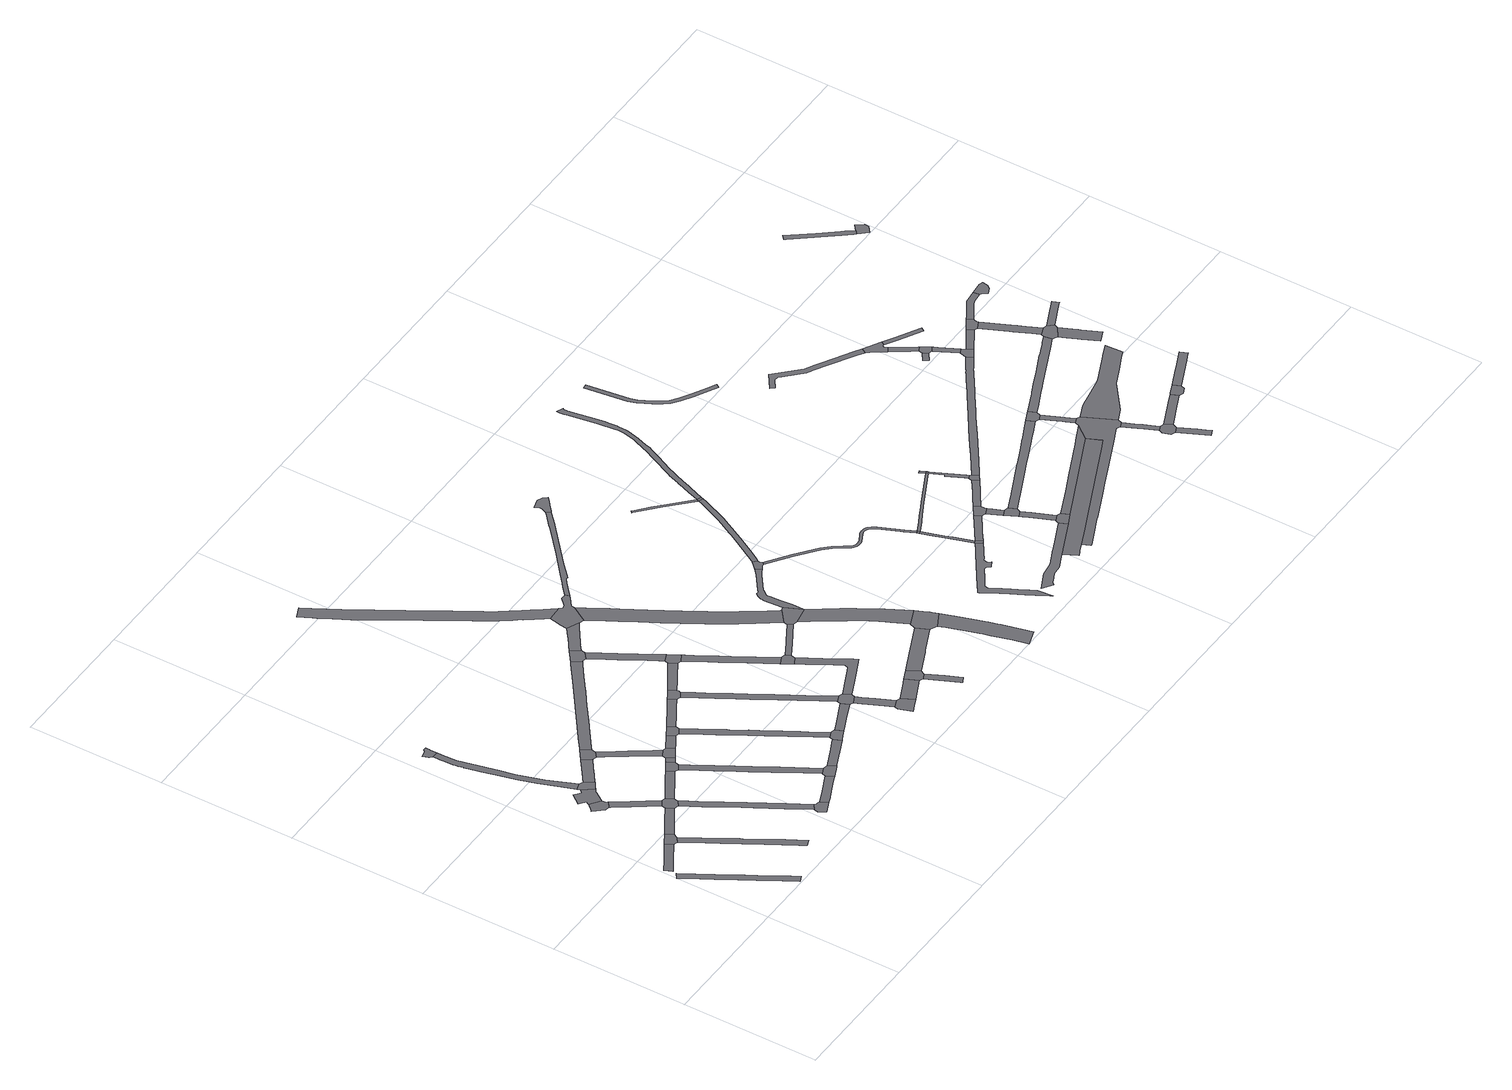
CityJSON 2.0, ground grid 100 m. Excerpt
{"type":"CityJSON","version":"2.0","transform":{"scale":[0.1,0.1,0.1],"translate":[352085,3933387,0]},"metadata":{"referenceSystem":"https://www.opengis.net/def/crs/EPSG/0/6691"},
"CityObjects":{
"road1":{"type":"Road","attributes":{"RoadStructureAttribute.sectionType":"1"},"geometry":[{"type":"MultiSurface","lod":"1","boundaries":[[[0,1,2,3,4,5,6,7,8,9,10,11,12,13,14,15,16,17,18]]]}]},
"road2":{"type":"Road","attributes":{"RoadStructureAttribute.sectionType":"1"},"geometry":[{"type":"MultiSurface","lod":"1","boundaries":[[[19,20,21,22,23,24,25,26,27,28,29]]]}]},
"road3":{"type":"Road","geometry":[{"type":"MultiSurface","lod":"1","boundaries":[[[30,31,24,23,32,33,34]]]}]},
"road4":{"type":"Road","attributes":{"RoadStructureAttribute.sectionType":"1"},"geometry":[{"type":"MultiSurface","lod":"1","boundaries":[[[35,36,37,38,39,40,41,42,33,32,43,44,45,46,47,48,49,50]]]}]},
"road5":{"type":"Road","attributes":{"RoadStructureAttribute.sectionType":"1"},"geometry":[{"type":"MultiSurface","lod":"1","boundaries":[[[51,52,53,54,30,34]]]}]},
"road6":{"type":"Road","geometry":[{"type":"MultiSurface","lod":"1","boundaries":[[[55,56,57,58,59,60,61,62,63,64]]]}]},
"road7":{"type":"Road","attributes":{"RoadStructureAttribute.sectionType":"1"},"geometry":[{"type":"MultiSurface","lod":"1","boundaries":[[[65,66,67,68,69,57,56,70,71,72,73]]]}]},
"road8":{"type":"Road","attributes":{"RoadStructureAttribute.sectionType":"1"},"geometry":[{"type":"MultiSurface","lod":"1","boundaries":[[[63,74,75,76,77,78,79,80,81,82,83,64]]]}]},
"road9":{"type":"Road","geometry":[{"type":"MultiSurface","lod":"1","boundaries":[[[84,79,78,52,51,85,86,87]]]}]},
"road10":{"type":"Road","geometry":[{"type":"MultiSurface","lod":"1","boundaries":[[[88,89,73,72,90,91,92,93,94,95]]]}]},
"road11":{"type":"Road","attributes":{"RoadStructureAttribute.sectionType":"1"},"geometry":[{"type":"MultiSurface","lod":"1","boundaries":[[[96,97,98,99,100,101,102,103,104,105,106,107,108,109,110,111,112,113,114,88,95,115,116,117,118,119,120,121]]]}]},
"road12":{"type":"Road","geometry":[{"type":"MultiSurface","lod":"1","boundaries":[[[122,123,124,125,126,96,121,127,128,129,130]]]}]},
"road13":{"type":"Road","attributes":{"RoadStructureAttribute.sectionType":"1"},"geometry":[{"type":"MultiSurface","lod":"1","boundaries":[[[85,131,132,133,134,135,136,137,138,139,140,141,142,143,144,145,146,86]]]}]},
"road14":{"type":"Road","attributes":{"RoadStructureAttribute.sectionType":"1"},"geometry":[{"type":"MultiSurface","lod":"1","boundaries":[[[93,147,148,149,150,151,152,153,94]]]}]},
"road15":{"type":"Road","attributes":{"RoadStructureAttribute.sectionType":"1"},"geometry":[{"type":"MultiSurface","lod":"1","boundaries":[[[154,155,156,157,158,159,160,161,84,87]]]}]},
"road16":{"type":"Road","geometry":[{"type":"MultiSurface","lod":"1","boundaries":[[[162,163,164,165,140,139,166,167]]]}]},
"road17":{"type":"Road","geometry":[{"type":"MultiSurface","lod":"1","boundaries":[[[151,150,168,169,170,171]]]}]},
"road18":{"type":"Road","geometry":[{"type":"MultiSurface","lod":"1","boundaries":[[[172,173,174,175,176,157,156]]]}]},
"road19":{"type":"Road","attributes":{"RoadStructureAttribute.sectionType":"1"},"geometry":[{"type":"MultiSurface","lod":"1","boundaries":[[[177,178,179,180,181,182,183,184,185,186,187,188,189,190,191,192,193,169,168]]]}]},
"road20":{"type":"Road","attributes":{"RoadStructureAttribute.sectionType":"1"},"geometry":[{"type":"MultiSurface","lod":"1","boundaries":[[[194,175,174,195]]]}]},
"road21":{"type":"Road","attributes":{"RoadStructureAttribute.sectionType":"1"},"geometry":[{"type":"MultiSurface","lod":"1","boundaries":[[[196,197,163,162,198,199,200,201,202,203,204,205,206]]]}]},
"road22":{"type":"Road","attributes":{"RoadStructureAttribute.sectionType":"1"},"geometry":[{"type":"MultiSurface","lod":"1","boundaries":[[[207,208,209,210,211,212,213,214,215,216,217,218,219,220,221,222,173,172]]]}]},
"road23":{"type":"Road","geometry":[{"type":"MultiSurface","lod":"1","boundaries":[[[223,186,185,194,195,224]]]}]},
"road24":{"type":"Road","attributes":{"RoadStructureAttribute.sectionType":"1"},"geometry":[{"type":"MultiSurface","lod":"1","boundaries":[[[225,226,227,228,223,224]]]}]},
"road25":{"type":"Road","geometry":[{"type":"MultiSurface","lod":"1","boundaries":[[[229,230,231,215,214,196,206]]]}]},
"road26":{"type":"Road","geometry":[{"type":"MultiSurface","lod":"1","boundaries":[[[232,233,234,228,227,235]]]}]},
"road27":{"type":"Road","attributes":{"RoadStructureAttribute.sectionType":"1"},"geometry":[{"type":"MultiSurface","lod":"1","boundaries":[[[236,237,238,239,240,241,242,171,170,243,244,245,246,247,248,249,250,251,252,253,254,255,256]]]}]},
"road28":{"type":"Road","attributes":{"RoadStructureAttribute.sectionType":"1"},"geometry":[{"type":"MultiSurface","lod":"1","boundaries":[[[257,258,259,260,261,231,230,262,263,264,265,266,267]]]}]},
"road29":{"type":"Road","attributes":{"RoadStructureAttribute.sectionType":"1"},"geometry":[{"type":"MultiSurface","lod":"1","boundaries":[[[268,269,270,271,272,273,274,275,276,277,278,279,280,281,282,283,284,285,286,287,288,289,290,291,292,293,232,235]]]}]},
"road30":{"type":"Road","attributes":{"RoadStructureAttribute.sectionType":"1"},"geometry":[{"type":"MultiSurface","lod":"1","boundaries":[[[294,295,296,297,298,299,234,233,300,301,302,303,304]]]}]},
"road31":{"type":"Road","geometry":[{"type":"MultiSurface","lod":"1","boundaries":[[[305,306,307,281,280,257,267]]]}]},
"road32":{"type":"Road","geometry":[{"type":"MultiSurface","lod":"1","boundaries":[[[308,309,310,311,312,313,294,304]]]}]},
"road33":{"type":"Road","attributes":{"RoadStructureAttribute.sectionType":"1"},"geometry":[{"type":"MultiSurface","lod":"1","boundaries":[[[306,314,315,316,317,318,307]]]}]},
"road34":{"type":"Road","attributes":{"RoadStructureAttribute.sectionType":"1"},"geometry":[{"type":"MultiSurface","lod":"1","boundaries":[[[319,320,321,322,323,324,325,326,327,328,329,330,331,309,308,332,333,334,335,336,337,338,339,340,341,342,343,344,345,346]]]}]},
"road35":{"type":"Road","attributes":{"RoadStructureAttribute.sectionType":"1"},"geometry":[{"type":"MultiSurface","lod":"1","boundaries":[[[311,347,348,349,350,351,352,353,354,355,356,357,358,359,360,361,312]]]}]},
"road36":{"type":"Road","geometry":[{"type":"MultiSurface","lod":"1","boundaries":[[[362,236,256,363,364,365,366]]]}]},
"road37":{"type":"Road","geometry":[{"type":"MultiSurface","lod":"1","boundaries":[[[367,346,345,317,316,368,369,370]]]}]},
"road38":{"type":"Road","attributes":{"RoadStructureAttribute.sectionType":"1"},"geometry":[{"type":"MultiSurface","lod":"1","boundaries":[[[371,372,373,374,375,376,377,378,379,380,381,382,383,384,385,386,387,388,389,365,364]]]}]},
"road39":{"type":"Road","attributes":{"RoadStructureAttribute.sectionType":"1"},"geometry":[{"type":"MultiSurface","lod":"1","boundaries":[[[390,391,392,369,368,393,394,395,396]]]}]},
"road40":{"type":"Road","geometry":[{"type":"MultiSurface","lod":"1","boundaries":[[[397,398,399,400,401,402,403,390,396]]]}]},
"road41":{"type":"Road","geometry":[{"type":"MultiSurface","lod":"1","boundaries":[[[404,379,378,353,352,405]]]}]},
"road42":{"type":"Road","attributes":{"function":"3","RoadStructureAttribute.sectionType":"1"},"geometry":[{"type":"MultiSurface","lod":"1","boundaries":[[[406,407,408,409,410,411,412,413,414,415,416,417,418,419,420,421,422,423,424,425,426,427,428,429,430,431,432,433,434,435,436,437,438,439,440,441,442,443,444,445,446,447,448,449,450,451,452,453,454,455,456,457,458,459,460,461]]]}]},
"road43":{"type":"Road","attributes":{"RoadStructureAttribute.sectionType":"1"},"geometry":[{"type":"MultiSurface","lod":"1","boundaries":[[[462,463,464,465,466,467,468,469,470,471,472,473,474,362,366]]]}]},
"road44":{"type":"Road","attributes":{"RoadStructureAttribute.sectionType":"1"},"geometry":[{"type":"MultiSurface","lod":"1","boundaries":[[[475,476,477,478,479,480,404,405,481,482,483,484,485,486,487,488]]]}]},
"road45":{"type":"Road","attributes":{"RoadStructureAttribute.sectionType":"1"},"geometry":[{"type":"MultiSurface","lod":"1","boundaries":[[[489,402,401,490,491]]]}]},
"road46":{"type":"Road","geometry":[{"type":"MultiSurface","lod":"1","boundaries":[[[492,493,494,495,496,475,488]]]}]},
"road47":{"type":"Road","attributes":{"RoadStructureAttribute.sectionType":"1"},"geometry":[{"type":"MultiSurface","lod":"1","boundaries":[[[497,498,499,500,501,502,503,504,505,506,494,493,507,508,509,510,511,512,513,514,515,516,517,518,367,370]]]}]},
"road48":{"type":"Road","geometry":[{"type":"MultiSurface","lod":"1","boundaries":[[[468,519,520,521,522,523,524,525,526,527,528,529,530,435,434,531,532,533,469]]]}]},
"road49":{"type":"Road","geometry":[{"type":"MultiSurface","lod":"1","boundaries":[[[534,491,490,535,536,537,538]]]}]},
"road50":{"type":"Road","attributes":{"RoadStructureAttribute.sectionType":"1"},"geometry":[{"type":"MultiSurface","lod":"1","boundaries":[[[539,540,541,542,543,536,535]]]}]},
"road51":{"type":"Road","attributes":{"RoadStructureAttribute.sectionType":"1"},"geometry":[{"type":"MultiSurface","lod":"1","boundaries":[[[544,545,496,495,546,547,548]]]}]},
"road52":{"type":"Road","attributes":{"function":"3","RoadStructureAttribute.sectionType":"1"},"geometry":[{"type":"MultiSurface","lod":"1","boundaries":[[[549,550,551,552,553,554,555,556,557,558,559,560,561,562,520,519,563,564,565,566,567,568,569,570,571,572,573,574,575,576,577]]]}]},
"road53":{"type":"Road","attributes":{"RoadStructureAttribute.sectionType":"1"},"geometry":[{"type":"MultiSurface","lod":"1","boundaries":[[[537,578,579,580,581,582,583,538]]]}]},
"road54":{"type":"Road","geometry":[{"type":"MultiSurface","lod":"1","boundaries":[[[584,549,577,548,547,585,586]]]}]},
"road55":{"type":"Road","attributes":{"function":"3","RoadStructureAttribute.sectionType":"1"},"geometry":[{"type":"MultiSurface","lod":"1","boundaries":[[[587,588,589,590,591,592,586,585,593,594,595,596,597,598,599,600,601,602,603,604]]]}]},
"road56":{"type":"Road","attributes":{"RoadStructureAttribute.sectionType":"1"},"geometry":[{"type":"MultiSurface","lod":"1","boundaries":[[[523,605,606,607,608,609,610,611,612,613,614,615,616,617,618,619,620,621,622,623,624,524]]]}]},
"road57":{"type":"Road","geometry":[{"type":"MultiSurface","lod":"1","boundaries":[[[603,581,580,625,626,627,628,629,630,604]]]}]},
"road58":{"type":"Road","attributes":{"RoadStructureAttribute.sectionType":"1"},"geometry":[{"type":"MultiSurface","lod":"1","boundaries":[[[631,632,633,634,635,636,637,638,639,640,584,586,641,642,643,644,645,646,647,648,649,650,651,652,653,654]]]}]},
"road59":{"type":"Road","attributes":{"function":"3","RoadStructureAttribute.sectionType":"1"},"geometry":[{"type":"MultiSurface","lod":"1","boundaries":[[[655,656,657,658,659,660,661,662,663,664,665,666,626,625,667,668,669,670,671,672,673,674,675]]]}]},
"road60":{"type":"Road","geometry":[{"type":"MultiSurface","lod":"1","boundaries":[[[676,677,678,679,680,681,682,683,631,654]]]}]},
"road61":{"type":"Road","geometry":[{"type":"MultiSurface","lod":"1","boundaries":[[[684,685,686,687,688,689,616,615,690,691,692,693,694,695,696]]]}]},
"road62":{"type":"Road","attributes":{"RoadStructureAttribute.sectionType":"1"},"geometry":[{"type":"MultiSurface","lod":"1","boundaries":[[[697,698,699,700,701,702,703,704,705,706,707,708,709,682,681]]]}]},
"road63":{"type":"Road","attributes":{"RoadStructureAttribute.sectionType":"1"},"geometry":[{"type":"MultiSurface","lod":"1","boundaries":[[[710,711,712,713,714,715,716,717,718,719,720,721,722,723,724,725,726,727,728,729,730,731,732,733,734,735,736,737,738,678,677,739,740,741,742,743,744,745,746,747,748,749,750,751,752,753,754,755,756,757,758,759,760,761,762,763,764,765,766,767]]]}]},
"road64":{"type":"Road","geometry":[{"type":"MultiSurface","lod":"1","boundaries":[[[768,769,770,771,772,773,774,775,776,777,778,779,780,781,782,783,784,785,786,787,788,789,790,791,792,793,794,795,796,797,798,799,800,801,802,803,804,805,806]]]}]},
"road65":{"type":"Road","attributes":{"RoadStructureAttribute.sectionType":"1"},"geometry":[{"type":"MultiSurface","lod":"1","boundaries":[[[807,808,809,810,811,812,813,814,815,816]]]}]},
"road66":{"type":"Road","geometry":[{"type":"MultiSurface","lod":"1","boundaries":[[[703,702,817,816,815]]]}]},
"road67":{"type":"Road","geometry":[{"type":"MultiSurface","lod":"1","boundaries":[[[818,819,710,767]]]}]},
"road68":{"type":"Road","attributes":{"RoadStructureAttribute.sectionType":"1"},"geometry":[{"type":"MultiSurface","lod":"1","boundaries":[[[820,821,822,819,818,823,824,825,826,827]]]}]},
"road69":{"type":"Road","geometry":[{"type":"MultiSurface","lod":"1","boundaries":[[[827,826,789,788,828]]]}]},
"road70":{"type":"Road","attributes":{"RoadStructureAttribute.sectionType":"1"},"geometry":[{"type":"MultiSurface","lod":"1","boundaries":[[[829,830,831,832,833,834,835,836,837,838,839,840,841,842,843,844,845,846,847,848,849,850,851]]]}]},
"road71":{"type":"Road","attributes":{"RoadStructureAttribute.sectionType":"1"},"geometry":[{"type":"MultiSurface","lod":"1","boundaries":[[[852,853,854,855,856,857,827,828]]]}]},
"road72":{"type":"Road","attributes":{"RoadStructureAttribute.sectionType":"1"},"geometry":[{"type":"MultiSurface","lod":"1","boundaries":[[[817,858,859,860,861,862,863,864,865,866,867,868,869,870,871,872,873,874,875,876,877,878,879,880,881,882,883,884,885,886,887,888,889,890,891,892,893,894,895,896,897,898,899,900,901,902,903,904,905,906,907,816]]]}]},
"road73":{"type":"Road","geometry":[{"type":"MultiSurface","lod":"1","boundaries":[[[908,909,910,911,912,855,854]]]}]},
"road74":{"type":"Road","attributes":{"RoadStructureAttribute.sectionType":"1"},"geometry":[{"type":"MultiSurface","lod":"1","boundaries":[[[913,914,915,909,908]]]}]},
"road75":{"type":"Road","geometry":[{"type":"MultiSurface","lod":"1","boundaries":[[[914,913,916,917,918,919]]]}]},
"road76":{"type":"Road","attributes":{"RoadStructureAttribute.sectionType":"1"},"geometry":[{"type":"MultiSurface","lod":"1","boundaries":[[[920,921,922,923,924,925,710,819,926,927,928,929,930,931,932,933,934,935,936,937,938,931]]]}]},
"road77":{"type":"Road","attributes":{"RoadStructureAttribute.sectionType":"1"},"geometry":[{"type":"MultiSurface","lod":"1","boundaries":[[[939,940,917,916,941,942,943]]]}]},
"road78":{"type":"Road","geometry":[{"type":"MultiSurface","lod":"1","boundaries":[[[944,834,833,945,946,947,939,943]]]}]},
"road79":{"type":"Road","attributes":{"RoadStructureAttribute.sectionType":"1"},"geometry":[{"type":"MultiSurface","lod":"1","boundaries":[[[948,949,950,951,952,953,912,911]]]}]},
"road80":{"type":"Road","attributes":{"RoadStructureAttribute.sectionType":"1"},"geometry":[{"type":"MultiSurface","lod":"1","boundaries":[[[954,955,956,920,957]]]}]},
"road81":{"type":"Road","geometry":[{"type":"MultiSurface","lod":"1","boundaries":[[[938,958,957,920,931]]]}]},
"road82":{"type":"Road","geometry":[{"type":"MultiSurface","lod":"1","boundaries":[[[959,936,935,951,950,960,961]]]}]},
"road83":{"type":"Road","attributes":{"RoadStructureAttribute.sectionType":"1"},"geometry":[{"type":"MultiSurface","lod":"1","boundaries":[[[962,963,964,965,966,967,968,969,970,971,972,973,974,975,976,831,977,978,979,980]]]}]},
"road84":{"type":"Road","attributes":{"RoadStructureAttribute.sectionType":"1"},"geometry":[{"type":"MultiSurface","lod":"1","boundaries":[[[972,981,971,981,982,983,984,985,986,987,988,989,990,991,992,993,994,995,996,997,998,999,1000,1001,1002,1003]]]}]},
"road85":{"type":"Road","attributes":{"RoadStructureAttribute.sectionType":"1"},"geometry":[{"type":"MultiSurface","lod":"1","boundaries":[[[1004,1005,1006,1007,1008,1009,1010,1011,1012,1013,1014,1015,1016,919,918,1017,1018,1019,1020,1021,1022,1023,1024]]]}]},
"road86":{"type":"Road","attributes":{"RoadStructureAttribute.sectionType":"1"},"geometry":[{"type":"MultiSurface","lod":"1","boundaries":[[[1002,1025,1026,1027,1028,1029,946,945,1030,1031,1003]]]}]},
"road87":{"type":"Road","attributes":{"RoadStructureAttribute.sectionType":"1"},"geometry":[{"type":"MultiSurface","lod":"1","boundaries":[[[1032,1033,1034,1035,1036,1037,1038,1039,1040,1041,1042,1043,1044,1045,1046,1047,1048,1049,1050,1051,1052,1053]]]}]},
"road88":{"type":"Road","attributes":{"RoadStructureAttribute.sectionType":"1"},"geometry":[{"type":"MultiSurface","lod":"1","boundaries":[[[1054,1055,1056,1057,1058,1059,1060,1061,1062,1063,1064,1065,1066,1067,1068,1069,1070,1071,1072,1073,1074,1075,1076,1077,1078,1079,1080,1081,1082,1083,1084,1085,1086,1087,961,960]]]}]},
"road89":{"type":"Road","geometry":[{"type":"MultiSurface","lod":"1","boundaries":[[[1088,1089,1090,1091,1092,1093,1004,1024]]]}]},
"road90":{"type":"Road","geometry":[{"type":"MultiSurface","lod":"1","boundaries":[[[1094,1095,1096,1001,1000,1097,1098,1089,1088]]]}]},
"road91":{"type":"Road","attributes":{"RoadStructureAttribute.sectionType":"1"},"geometry":[{"type":"MultiSurface","lod":"1","boundaries":[[[1099,1100,1101,1102,1103,1104,1105,1106,1107,1108,1109,1110,1111,1112,1113,1114,1115,1116,1117]]]}]},
"road92":{"type":"Road","geometry":[{"type":"MultiSurface","lod":"1","boundaries":[[[996,1118,1119,1120,1121,1122,1123,1124,997]]]}]},
"road93":{"type":"Road","geometry":[{"type":"MultiSurface","lod":"1","boundaries":[[[1120,1125,1126,1127,1128,1129,1130,1131,1121]]]}]},
"road94":{"type":"Road","attributes":{"RoadStructureAttribute.sectionType":"1"},"geometry":[{"type":"MultiSurface","lod":"1","boundaries":[[[1132,1133,1134,1129,1128,1135]]]}]},
"road95":{"type":"Road","attributes":{"RoadStructureAttribute.sectionType":"1"},"geometry":[{"type":"MultiSurface","lod":"1","boundaries":[[[1136,1137,1138,1139,1131,1130,1140,1141,1142,1143,1144]]]}]},
"road96":{"type":"Road","geometry":[{"type":"MultiSurface","lod":"1","boundaries":[[[1117,1116,1145,1146,1147,1148,1149,1150,1151,1152,1153,1154]]]}]},
"road97":{"type":"Road","attributes":{"RoadStructureAttribute.sectionType":"1"},"geometry":[{"type":"MultiSurface","lod":"1","boundaries":[[[1155,1156,1157,1158]]]}]},
"road98":{"type":"Road","attributes":{"RoadStructureAttribute.sectionType":"1"},"geometry":[{"type":"MultiSurface","lod":"1","boundaries":[[[1159,1160,1161,1162,1163,1164,1165,1166,1167,1168,1169,1170,1091,1090,1171,1172,1173,1174,1175,1176,1177,1178,1179,1180,1181]]]}]},
"road99":{"type":"Road","attributes":{"RoadStructureAttribute.sectionType":"1"},"geometry":[{"type":"MultiSurface","lod":"1","boundaries":[[[1147,1182,1183,1184,1185,1186,1148]]]}]},
"road100":{"type":"Road","geometry":[{"type":"MultiSurface","lod":"1","boundaries":[[[1187,1188,1189,1190,1191,1192,1193,1194,1195,1196,1197,1198,1199,1200,1201,1202,1203,999,998]]]}]},
"road101":{"type":"Road","geometry":[{"type":"MultiSurface","lod":"1","boundaries":[[[1185,1184,1158,1157,1204,1205]]]}]},
"road102":{"type":"Road","attributes":{"RoadStructureAttribute.sectionType":"1"},"geometry":[{"type":"MultiSurface","lod":"1","boundaries":[[[1204,1206,1207,1208,1209,1210,1205]]]}]},
"road103":{"type":"Road","geometry":[{"type":"MultiSurface","lod":"1","boundaries":[[[1070,1211,1212,1208,1207,1071]]]}]},
"road104":{"type":"Road","geometry":[{"type":"MultiSurface","lod":"1","boundaries":[[[1213,1214,1215,1216,1217,1218,1136,1144]]]}]},
"road105":{"type":"Road","attributes":{"RoadStructureAttribute.sectionType":"1"},"geometry":[{"type":"MultiSurface","lod":"1","boundaries":[[[1153,1219,1220,1221,1222,1154]]]}]},
"road106":{"type":"Road","attributes":{"RoadStructureAttribute.sectionType":"1"},"geometry":[{"type":"MultiSurface","lod":"1","boundaries":[[[1223,1224,1225,1226,1227,1228,1212,1211]]]}]},
"road107":{"type":"Road","attributes":{"RoadStructureAttribute.sectionType":"1"},"geometry":[{"type":"MultiSurface","lod":"1","boundaries":[[[1229,1230,1231,1217,1216,1232,1233,1234,1235,1236,1237]]]}]},
"road108":{"type":"Road","geometry":[{"type":"MultiSurface","lod":"1","boundaries":[[[1238,1239,1240,1241,1227,1226,1242]]]}]},
"road109":{"type":"Road","attributes":{"RoadStructureAttribute.sectionType":"1"},"geometry":[{"type":"MultiSurface","lod":"1","boundaries":[[[1243,1244,1245,1246,1247,1248,1249,1250,1251,1238,1242]]]}]},
"road110":{"type":"Road","geometry":[{"type":"MultiSurface","lod":"1","boundaries":[[[1180,1252,1253,1254,1255,1248,1247,1181]]]}]},
"road111":{"type":"Road","attributes":{"RoadStructureAttribute.sectionType":"1"},"geometry":[{"type":"MultiSurface","lod":"1","boundaries":[[[1256,1257,1258,1259,1260,1261,1262,1263,1264,1253,1252]]]}]},
"road112":{"type":"Road","attributes":{"RoadStructureAttribute.sectionType":"1"},"geometry":[{"type":"MultiSurface","lod":"1","boundaries":[[[1265,1266,1267,1268,1269,1270,1271,1272,1273,1274,1275,1241,1240]]]}]},
"road113":{"type":"Road","attributes":{"RoadStructureAttribute.sectionType":"1"},"geometry":[{"type":"MultiSurface","lod":"1","boundaries":[[[1276,1277,1255,1254,1278,1279,1280]]]}]},
"road114":{"type":"Road","geometry":[{"type":"MultiSurface","lod":"1","boundaries":[[[1281,1270,1269,1282,1283,1284,1285,1286]]]}]},
"road115":{"type":"Road","attributes":{"RoadStructureAttribute.sectionType":"1"},"geometry":[{"type":"MultiSurface","lod":"1","boundaries":[[[1287,1288,1289,1290,1291,1292,1293,1294,1295,1296,1297,1298]]]}]},
"road116":{"type":"Road","geometry":[{"type":"MultiSurface","lod":"1","boundaries":[[[1299,1300,1301,1294,1293,1302]]]}]}
},
"vertices":[
[34,649,0],[127,487,0],[128,487,0],[205,357,0],[241,297,0],[266,254,0],[302,193,0],[352,108,0],[408,13,0],[453,33,0],[444,49,0],[422,91,0],[310,278,0],[268,348,0],[267,349,0],[249,380,0],[171,514,0],[45,726,0],[6,699,0],
[139,810,0],[165,826,0],[166,826,0],[247,877,0],[272,893,0],[241,943,0],[189,911,0],[169,899,0],[106,860,0],[26,811,0],[52,755,0],
[321,993,0],[258,954,0],[302,883,0],[342,912,0],[353,941,0],
[773,180,0],[698,309,0],[639,410,0],[630,424,0],[557,546,0],[548,562,0],[485,666,0],[422,775,0],[335,826,0],[394,725,0],[443,640,0],[513,522,0],[525,501,0],[587,396,0],[700,206,0],[726,162,0],
[567,1076,0],[539,1128,0],[436,1064,0],[405,1045,0],
[383,1478,0],[377,1509,0],[303,1562,0],[299,1556,0],[288,1543,0],[277,1530,0],[257,1511,0],[319,1442,0],[349,1439,0],[391,1468,0],
[372,1660,0],[328,1695,0],[271,1621,0],[319,1586,0],[309,1571,0],[424,1578,0],[431,1587,0],[453,1604,0],[394,1680,0],
[357,1428,0],[422,1334,0],[433,1319,0],[490,1235,0],[544,1156,0],[587,1183,0],[531,1265,0],[522,1278,0],[474,1347,0],[455,1374,0],
[616,1177,0],[601,1066,0],[641,1096,0],[647,1125,0],
[389,1702,0],[393,1689,0],[464,1613,0],[500,1638,0],[504,1641,0],[511,1646,0],[466,1708,0],[439,1720,0],
[154,2654,0],[153,2616,0],[153,2602,0],[154,2579,0],[156,2543,0],[159,2506,0],[160,2488,0],[163,2470,0],[171,2434,0],[171,2432,0],[179,2398,0],[199,2316,0],[218,2238,0],[259,2073,0],[264,2055,0],[269,2037,0],[281,2003,0],[299,1953,0],[345,1825,0],[354,1928,0],[295,2120,0],[271,2225,0],[207,2511,0],[200,2588,0],[200,2627,0],[200,2654,0],
[178,2744,0],[164,2727,0],[122,2717,0],[132,2675,0],[137,2670,0],[201,2710,0],[201,2716,0],[201,2735,0],[201,2743,0],
[679,931,0],[725,854,0],[808,714,0],[823,689,0],[848,646,0],[897,561,0],[948,473,0],[986,409,0],[1045,309,0],[1085,339,0],[994,497,0],[867,712,0],[791,841,0],[769,879,0],[706,986,0],[676,1038,0],
[559,1681,0],[597,1710,0],[619,1727,0],[685,1774,0],[639,1835,0],[576,1788,0],[574,1787,0],
[672,1141,0],[787,1213,0],[870,1265,0],[839,1315,0],[784,1282,0],[761,1267,0],[693,1225,0],[669,1210,0],
[1154,267,0],[1127,319,0],[1109,323,0],[1093,326,0],[1036,278,0],[1069,228,0],
[715,1767,0],[755,1800,0],[761,1830,0],[717,1892,0],
[897,1254,0],[940,1282,0],[947,1311,0],[916,1363,0],[848,1321,0],
[729,1748,0],[748,1721,0],[800,1647,0],[817,1621,0],[835,1595,0],[851,1573,0],[890,1515,0],[953,1421,0],[957,1415,0],[1001,1441,0],[990,1458,0],[967,1491,0],[913,1572,0],[876,1624,0],[872,1629,0],[832,1688,0],[784,1757,0],
[953,1385,0],[984,1334,0],
[1357,426,0],[1220,362,0],[1165,271,0],[1175,276,0],[1248,309,0],[1249,310,0],[1272,320,0],[1317,340,0],[1354,358,0],[1357,359,0],[1383,370,0],
[967,1135,0],[1014,1055,0],[1049,995,0],[1125,863,0],[1135,846,0],[1201,734,0],[1246,659,0],[1366,453,0],[1412,473,0],[1270,717,0],[1223,798,0],[1180,872,0],[1169,891,0],[1123,967,0],[1057,1080,0],[977,1218,0],
[1029,1434,0],[1061,1381,0],
[1089,1398,0],[1121,1418,0],[1165,1446,0],[1132,1497,0],
[1468,409,0],[1476,413,0],[1445,466,0],
[1237,1468,0],[1244,1496,0],[1209,1542,0],[1193,1440,0],
[1407,2402,0],[1389,2389,0],[1217,2262,0],[1057,2144,0],[896,2025,0],[775,1936,0],[765,1928,0],[777,1844,0],[781,1847,0],[940,1964,0],[949,1970,0],[1046,2041,0],[1047,2042,0],[1101,2083,0],[1151,2120,0],[1210,2163,0],[1261,2201,0],[1265,2204,0],[1332,2254,0],[1422,2320,0],[1453,2339,0],
[1680,573,0],[1672,570,0],[1569,522,0],[1567,521,0],[1529,504,0],[1486,417,0],[1566,454,0],[1568,455,0],[1574,458,0],[1578,460,0],[1705,518,0],
[1231,1374,0],[1315,1231,0],[1368,1143,0],[1382,1119,0],[1386,1111,0],[1420,1053,0],[1443,1014,0],[1474,960,0],[1551,830,0],[1570,798,0],[1572,794,0],[1634,689,0],[1686,601,0],[1733,620,0],[1657,747,0],[1632,790,0],[1594,854,0],[1573,891,0],[1571,894,0],[1534,958,0],[1465,1077,0],[1464,1078,0],[1401,1186,0],[1393,1200,0],[1297,1361,0],[1296,1363,0],
[1433,1679,0],[1389,1652,0],[1333,1617,0],[1252,1568,0],[1249,1566,0],[1233,1556,0],[1328,1546,0],[1356,1562,0],[1363,1567,0],[1392,1584,0],[1465,1628,0],
[1716,524,0],[1787,556,0],[1763,610,0],
[1495,1619,0],[1537,1646,0],[1540,1662,0],[1542,1676,0],[1510,1727,0],[1475,1705,0],
[1807,565,0],[1894,605,0],[2024,663,0],[2000,719,0],[1796,625,0],
[1945,951,0],[1843,1124,0],[1793,1210,0],[1754,1274,0],[1740,1299,0],[1709,1356,0],[1698,1374,0],[1651,1451,0],[1586,1564,0],[1581,1572,0],[1581,1573,0],[1579,1575,0],[1555,1617,0],[1528,1565,0],[1533,1556,0],[1557,1514,0],[1578,1478,0],[1580,1474,0],[1609,1425,0],[1677,1307,0],[1723,1229,0],[1748,1184,0],[1813,1074,0],[1877,966,0],[1886,951,0],[1890,943,0],[2008,746,0],[2054,765,0],
[1579,1699,0],[1581,1700,0],[1583,1701,0],[1651,1743,0],[1657,1747,0],[1763,1812,0],[1733,1866,0],[1673,1829,0],[1605,1786,0],[1603,1785,0],[1601,1783,0],[1588,1776,0],[1583,1773,0],[1581,1771,0],[1563,1760,0],
[1490,2464,0],[1455,2339,0],[1482,2333,0],[1529,2373,0],[1536,2402,0],
[2084,755,0],[2049,653,0],[2105,678,0],[2114,704,0],
[1511,2285,0],[1586,2156,0],[1588,2152,0],[1610,2115,0],[1619,2100,0],[1684,1991,0],[1721,1926,0],[1740,1894,0],[1796,1918,0],[1775,1953,0],[1770,1962,0],[1635,2190,0],[1634,2192,0],[1594,2261,0],[1589,2269,0],[1587,2272,0],[1582,2281,0],[1574,2295,0],[1548,2339,0],
[2217,430,0],[2161,555,0],[2123,638,0],[2074,597,0],[2105,530,0],[2106,527,0],[2162,405,0],
[2152,377,0],[2189,282,0],[2259,314,0],[2272,320,0],[2292,329,0],[2249,420,0],[2236,424,0],
[1844,1835,0],[1791,1805,0],
[825,4124,0],[870,4030,0],[882,4006,0],[931,3918,0],[990,3813,0],[991,3812,0],[1072,3682,0],[1166,3531,0],[1169,3527,0],[1235,3417,0],[1263,3369,0],[1301,3309,0],[1327,3270,0],[1402,3148,0],[1417,3122,0],[1449,3068,0],[1493,3004,0],[1536,2943,0],[1544,2933,0],[1565,2906,0],[1585,2880,0],[1586,2878,0],[1594,2867,0],[1596,2864,0],[1627,2822,0],[1641,2803,0],[1657,2781,0],[1666,2768,0],[1688,2739,0],[1799,2742,0],[1712,2859,0],[1711,2861,0],[1690,2889,0],[1658,2931,0],[1637,2959,0],[1623,2978,0],[1609,2997,0],[1598,3011,0],[1596,3014,0],[1567,3055,0],[1527,3114,0],[1525,3116,0],[1512,3139,0],[1489,3178,0],[1410,3311,0],[1385,3350,0],[1380,3357,0],[1282,3517,0],[1252,3567,0],[1210,3636,0],[1200,3652,0],[1195,3660,0],[1147,3739,0],[1038,3920,0],[943,4091,0],[906,4162,0],
[1581,2438,0],[1583,2439,0],[1589,2443,0],[1591,2445,0],[1665,2497,0],[1707,2526,0],[1752,2558,0],[1664,2597,0],[1602,2547,0],[1592,2539,0],[1591,2537,0],[1539,2500,0],[1532,2495,0],
[2172,1280,0],[2006,1559,0],[1966,1626,0],[1922,1701,0],[1916,1711,0],[1855,1817,0],[1802,1786,0],[1831,1737,0],[1880,1652,0],[1914,1593,0],[1935,1560,0],[1948,1537,0],[1956,1524,0],[2117,1251,0],
[2381,481,0],[2460,408,0],[2419,499,0],
[2122,1243,0],[2163,1173,0],[2216,1204,0],[2222,1234,0],[2204,1268,0],
[2216,751,0],[2304,791,0],[2425,847,0],[2407,878,0],[2361,955,0],[2305,1050,0],[2292,1072,0],[2291,1073,0],[2257,1132,0],[2245,1153,0],[2188,1131,0],[2200,1111,0],[2220,1077,0],[2269,995,0],[2292,955,0],[2294,951,0],[2316,916,0],[2329,894,0],[2319,865,0],[2267,840,0],[2203,810,0],[2201,809,0],
[1790,2546,0],[1860,2665,0],[1864,2687,0],[1926,2737,0],[1941,2750,0],[1929,2781,0],[1917,2777,0],[1916,2777,0],[1909,2777,0],[1891,2780,0],[1844,2731,0],[1813,2723,0],[1676,2667,0],[1676,2664,0],[1667,2613,0],
[2456,516,0],[2487,396,0],[2532,418,0],[2544,446,0],[2496,534,0],
[2589,174,0],[2595,160,0],[2639,186,0],[2614,241,0],[2589,294,0],
[2322,1338,0],[2301,1325,0],[2320,1291,0],[2482,1385,0],[2460,1419,0],
[2557,1522,0],[2553,1528,0],[2456,1663,0],[2402,1743,0],[2360,1804,0],[2331,1851,0],[2288,1920,0],[2205,2063,0],[2149,2162,0],[2141,2176,0],[2008,2412,0],[1989,2443,0],[1976,2466,0],[1937,2532,0],[1837,2466,0],[1864,2420,0],[1904,2352,0],[1905,2350,0],[1933,2301,0],[2036,2116,0],[2039,2111,0],[2101,2003,0],[2181,1865,0],[2185,1859,0],[2213,1814,0],[2260,1739,0],[2297,1684,0],[2358,1594,0],[2463,1447,0],
[2712,523,0],[2726,530,0],[2913,615,0],[2873,706,0],[2685,621,0],[2668,613,0],
[2586,1532,0],[2512,1379,0],[2643,1402,0],
[2984,856,0],[2923,968,0],[2901,1007,0],[2832,1128,0],[2774,1214,0],[2712,1306,0],[2614,1237,0],[2621,1227,0],[2675,1147,0],[2699,1112,0],[2730,1064,0],[2773,991,0],[2780,980,0],[2784,973,0],[2824,896,0],[2838,866,0],[2891,753,0],[3013,802,0],
[2005,2804,0],[2037,2832,0],[2069,2858,0],[2073,2861,0],[2080,2854,0],[2190,2957,0],[2192,2959,0],[2469,3201,0],[2473,3204,0],[2555,3280,0],[2562,3286,0],[2539,3314,0],[2517,3293,0],[2450,3232,0],[2420,3204,0],[2238,3043,0],[2068,2898,0],[2053,2886,0],[2022,2859,0],[1991,2833,0],
[2965,594,0],[3076,650,0],[3059,694,0],[3057,701,0],[3054,708,0],[3037,750,0],
[2800,1882,0],[2756,1844,0],[2644,1759,0],[2623,1742,0],[2607,1745,0],[2593,1729,0],[2584,1709,0],[2579,1694,0],[2577,1677,0],[2576,1673,0],[2642,1442,0],[2641,1494,0],[2632,1579,0],[2628,1657,0],[2627,1671,0],[2630,1685,0],[2635,1694,0],[2656,1723,0],[2662,1728,0],[2772,1809,0],[2781,1816,0],[2785,1818,0],[2802,1829,0],[2824,1841,0],
[3254,40,0],[3240,96,0],[3229,141,0],[3206,227,0],[3198,257,0],[3196,264,0],[3176,337,0],[3170,360,0],[3143,444,0],[3119,517,0],[3108,552,0],[3100,575,0],[2985,538,0],[3003,485,0],[3005,479,0],[3055,326,0],[3062,301,0],[3076,249,0],[3081,230,0],[3113,111,0],[3140,2,0],
[2853,1859,0],[2871,1859,0],[2882,1874,0],[2875,1884,0],[2873,1895,0],[2876,1909,0],[2850,1934,0],[2824,1906,0],
[2553,3379,0],[2555,3377,0],[2555,3367,0],[2555,3352,0],[2554,3345,0],[2550,3335,0],[2572,3293,0],[2595,3313,0],[2638,3349,0],[2671,3377,0],[2648,3405,0],[2607,3420,0],[2542,3402,0],
[2889,1925,0],[2938,2003,0],[3003,2124,0],[3110,2320,0],[3185,2498,0],[3196,2527,0],[3162,2540,0],[3151,2511,0],[3077,2336,0],[3007,2205,0],[2999,2189,0],[2971,2141,0],[2856,1940,0],
[3673,1196,0],[3638,1274,0],[3578,1409,0],[3566,1436,0],[3548,1466,0],[3540,1476,0],[3530,1486,0],[3519,1493,0],[3507,1498,0],[3495,1500,0],[3481,1501,0],[3469,1499,0],[3454,1495,0],[3451,1493,0],[3449,1492,0],[3392,1462,0],[3380,1459,0],[3369,1458,0],[3359,1459,0],[3347,1462,0],[3338,1467,0],[3329,1472,0],[3324,1477,0],[3317,1486,0],[3296,1519,0],[3253,1581,0],[3200,1635,0],[3049,1754,0],[2988,1798,0],[3038,1740,0],[3187,1621,0],[3238,1569,0],[3260,1538,0],[3280,1509,0],[3301,1475,0],[3310,1464,0],[3318,1457,0],[3328,1451,0],[3341,1444,0],[3356,1440,0],[3369,1440,0],[3383,1441,0],[3397,1444,0],[3459,1477,0],[3470,1480,0],[3473,1481,0],[3482,1482,0],[3492,1482,0],[3502,1480,0],[3510,1477,0],[3519,1471,0],[3527,1464,0],[3534,1454,0],[3550,1428,0],[3550,1427,0],[3613,1284,0],[3621,1266,0],[3655,1189,0],
[3606,235,0],[3582,281,0],[3547,348,0],[3526,387,0],[3498,438,0],[3455,517,0],[3461,544,0],[3476,553,0],[3520,583,0],[3596,634,0],[3625,629,0],[3638,610,0],[3678,629,0],[3661,653,0],[3668,683,0],[3677,688,0],[3686,694,0],[3713,713,0],[3724,720,0],[3751,739,0],[3805,776,0],[3776,817,0],[3717,777,0],[3695,762,0],[3657,737,0],[3635,721,0],[3617,709,0],[3497,628,0],[3450,596,0],[3383,549,0],[3381,548,0],[3385,538,0],[3449,422,0],[3482,363,0],[3528,278,0],[3559,218,0],[3563,211,0],[3604,137,0],[3614,119,0],
[3026,2694,0],[2949,2767,0],[2852,2852,0],[2846,2857,0],[2833,2844,0],[2839,2839,0],[2936,2754,0],[2989,2704,0],[3156,2545,0],[3169,2558,0],
[3203,2546,0],
[3661,1172,0],[3679,1178,0],
[3746,973,0],[3729,1024,0],[3701,1110,0],[3682,1108,0],[3715,1009,0],[3726,973,0],[3774,825,0],[3793,831,0],
[3823,788,0],
[4025,308,0],[4026,309,0],[4027,309,0],[4028,310,0],[4256,415,0],[4230,471,0],[4218,465,0],[4083,404,0],[4000,365,0],[3990,361,0],[3864,303,0],[3825,296,0],[3762,284,0],[3635,226,0],[3708,176,0],[3724,191,0],[3743,202,0],[3765,213,0],[3770,215,0],[3792,225,0],[3816,231,0],[3869,237,0],[3985,290,0],
[3893,838,0],[3919,855,0],[4021,926,0],[3998,970,0],[3932,925,0],[3863,877,0],
[3242,2652,0],[3248,2670,0],[3262,2709,0],[3264,2713,0],[3265,2717,0],[3272,2733,0],[3278,2749,0],[3290,2781,0],[3303,2813,0],[3304,2816,0],[3308,2824,0],[3326,2865,0],[3386,2993,0],[3396,3014,0],[3421,3067,0],[3424,3075,0],[3426,3080,0],[3441,3126,0],[3463,3195,0],[3489,3290,0],[3490,3309,0],[3492,3361,0],[3492,3374,0],[3487,3439,0],[3485,3464,0],[3483,3492,0],[3442,3723,0],[3443,3751,0],[3447,3759,0],[3404,3780,0],[3400,3753,0],[3405,3724,0],[3406,3717,0],[3446,3488,0],[3459,3367,0],[3459,3343,0],[3459,3296,0],[3437,3207,0],[3396,3107,0],[3394,3099,0],[3389,3085,0],[3354,3009,0],[3271,2837,0],[3270,2835,0],[3260,2806,0],[3246,2769,0],[3239,2751,0],[3235,2739,0],[3232,2732,0],[3199,2642,0],
[4051,916,0],[4098,937,0],[4092,952,0],[4097,979,0],[4070,1020,0],
[4101,810,0],[4146,831,0],[4114,902,0],
[4144,719,0],[4189,740,0],[4201,767,0],[4179,821,0],
[4173,1450,0],[3923,1325,0],[3882,1304,0],[3801,1262,0],[3754,1237,0],[3747,1233,0],[3762,1220,0],[3770,1224,0],[3818,1250,0],[3890,1288,0],[3928,1308,0],[4181,1434,0],[4226,1338,0],[4216,1332,0],[4271,1215,0],[4282,1191,0],[4308,1204,0],[4300,1222,0],[4198,1441,0],
[4286,521,0],[4219,672,0],[4154,697,0],[4172,656,0],[4241,499,0],
[4233,478,0],[4337,452,0],[4314,509,0],[4286,520,0],
[4189,1042,0],[4215,1060,0],[4303,1120,0],[4275,1162,0],[4181,1096,0],[4138,1067,0],
[4173,1495,0],[4172,1498,0],[4155,1490,0],[4190,1458,0],
[4194,1450,0],
[4311,1198,0],[4344,1148,0],[4316,1189,0],
[4068,205,0],[4069,206,0],[4076,209,0],[4133,235,0],[4269,297,0],[4383,349,0],[4704,497,0],[4979,623,0],[5057,659,0],[5058,660,0],[5012,761,0],[4931,724,0],[4684,611,0],[4337,451,0],[4257,414,0],[4027,308,0],[4026,308,0],[3986,289,0],[4035,190,0],
[5059,659,0],[4705,496,0],[4384,349,0],[4271,297,0],[4133,234,0],[4160,175,0],[4165,177,0],[4274,226,0],[4390,279,0],[4415,290,0],[4624,385,0],[4717,427,0],[4837,482,0],[5065,586,0],[5200,647,0],[5226,635,0],[5265,652,0],[5275,681,0],[5172,904,0],[5145,914,0],[5108,897,0],[5097,867,0],[5012,762,0],
[4954,1182,0],[4906,1160,0],[4829,1122,0],[4798,1107,0],[4791,1104,0],[4687,1056,0],[4580,1007,0],[4574,1005,0],[4441,944,0],[4415,931,0],[4302,879,0],[4299,877,0],[4263,860,0],[4419,869,0],[4483,898,0],[4623,963,0],[4654,977,0],[4776,1032,0],[4828,1056,0],[4880,1079,0],[4979,1126,0],
[4964,806,0],[4928,789,0],[4738,702,0],[4674,672,0],[4512,597,0],[4684,612,0],[4931,725,0],
[3731,3444,0],[3749,3389,0],[3792,3299,0],[3823,3253,0],[3833,3239,0],[3861,3201,0],[3919,3159,0],[3995,3112,0],[4097,3056,0],[4160,3022,0],[4175,3047,0],[4117,3079,0],[4010,3138,0],[3936,3184,0],[3883,3222,0],[3848,3270,0],[3838,3284,0],[3818,3314,0],[3776,3400,0],[3760,3450,0],[3719,3760,0],[3689,3755,0],
[4474,1238,0],[4510,1262,0],[4529,1275,0],[4669,1372,0],[4714,1403,0],[4809,1471,0],[4871,1513,0],[4896,1530,0],[5098,1668,0],[5099,1669,0],[5139,1697,0],[5167,1717,0],[5168,1717,0],[5191,1733,0],[5195,1735,0],[5227,1754,0],[5289,1793,0],[5262,1836,0],[5200,1798,0],[5172,1779,0],[5144,1760,0],[5140,1758,0],[5119,1743,0],[5086,1721,0],[5057,1701,0],[5048,1695,0],[4871,1573,0],[4802,1526,0],[4783,1513,0],[4708,1463,0],[4687,1449,0],[4555,1355,0],[4480,1302,0],[4396,1244,0],
[5009,1115,0],[5046,1136,0],[5056,1163,0],[5031,1217,0],[5019,1212,0],[5014,1209,0],
[5056,1012,0],[5063,996,0],[5081,957,0],[5126,957,0],[5101,1013,0],
[4920,2472,0],[4725,2588,0],[4677,2614,0],[4607,2652,0],[4438,2817,0],[4329,2740,0],[4348,2713,0],[4412,2757,0],[4444,2755,0],[4463,2736,0],[4583,2619,0],[4605,2608,0],[4609,2605,0],[4639,2589,0],[4642,2588,0],[4706,2553,0],[4898,2439,0],[4947,2403,0],[4970,2444,0],
[5275,530,0],[5279,523,0],[5333,405,0],[5371,419,0],[5367,427,0],[5324,522,0],[5312,548,0],
[5329,390,0],[5324,375,0],[5343,318,0],[5373,306,0],[5418,328,0],[5429,357,0],[5398,410,0],
[5516,116,0],[5509,130,0],[5475,204,0],[5470,95,0],
[5664,532,0],[5626,514,0],[5595,500,0],[5568,488,0],[5498,389,0],[5567,421,0],[5651,459,0],[5688,475,0],[5689,476,0],
[4988,2357,0],[5001,2341,0],[5036,2289,0],[5070,2312,0],[5062,2336,0],[5061,2341,0],[5067,2347,0],[5072,2348,0],[5077,2348,0],[5096,2373,0],
[5086,2053,0],[5108,2020,0],[5162,2058,0],[5145,2094,0],
[5648,1497,0],[5645,1495,0],[5629,1488,0],[5613,1481,0],[5572,1463,0],[5533,1446,0],[5530,1445,0],[5386,1379,0],[5296,1338,0],[5203,1295,0],[5191,1289,0],[5189,1288,0],[5105,1185,0],[5229,1242,0],[5264,1258,0],[5334,1290,0],[5579,1401,0],[5586,1404,0],[5599,1410,0],[5644,1431,0],[5693,1454,0],[5708,1461,0],[5699,1519,0],
[5120,2166,0],[5148,2124,0],[5149,2123,0],[5183,2144,0],[5182,2146,0],
[5367,724,0],[5391,742,0],[5569,883,0],[5573,884,0],[5585,890,0],[5715,950,0],[5796,987,0],[5847,1009,0],[5842,1140,0],[5746,1098,0],[5720,1086,0],[5575,1019,0],[5537,1002,0],[5518,994,0],[5330,959,0],[5307,955,0],[5266,947,0],
[5192,2054,0],[5226,2075,0],
[5195,2048,0],[5275,1888,0],[5311,1906,0],[5245,2039,0],[5230,2067,0],
[5353,1833,0],[5326,1876,0],
[5719,464,0],[5764,485,0],[5764,486,0],[5774,515,0],[5749,570,0],[5680,539,0],
[5163,2297,0],[5330,2202,0],[5345,2228,0],[5178,2323,0],
[5407,1867,0],[5438,1886,0],[5457,1898,0],[5511,1932,0],[5485,1975,0],[5411,1930,0],
[5932,653,0],[5854,618,0],[5772,581,0],[5813,533,0],[5877,562,0],[6000,618,0],[6029,631,0],[6066,649,0],[6042,703,0],
[5592,1952,0],[5587,1962,0],[5596,1990,0],[5572,2029,0],[5536,1925,0],
[5625,1731,0],[5634,1710,0],[5650,1674,0],[5685,1598,0],[5709,1546,0],[5768,1569,0],[5722,1670,0],[5699,1721,0],[5680,1761,0],
[5744,1442,0],[5820,1493,0],[5831,1519,0],[5799,1559,0],
[5769,1387,0],[5799,1322,0],[5801,1318,0],[5810,1298,0],[5859,1187,0],[5942,1224,0],[5883,1354,0],[5876,1370,0],[5873,1376,0],
[5650,2025,0],[5700,2056,0],[5721,2070,0],[5752,2080,0],[5820,2086,0],[5816,2131,0],[5718,2121,0],[5679,2096,0],[5625,2062,0],[5587,2038,0],[5586,2038,0],
[5993,1649,0],[5907,1609,0],[6013,1603,0],[6034,1612,0],[6013,1658,0],
[5902,2140,0],[5845,2073,0],[5858,2045,0],[5903,2065,0],[5922,2089,0],[5930,2134,0],
[5592,3440,0],[5603,3426,0],[5660,3354,0],[5826,3144,0],[5877,3085,0],[5887,3074,0],[5890,3071,0],[5916,3094,0],[5873,3147,0],[5856,3168,0],[5756,3293,0],[5621,3463,0],
[5992,3044,0],[5997,3077,0],[5955,3126,0],[5946,3005,0]
]}
